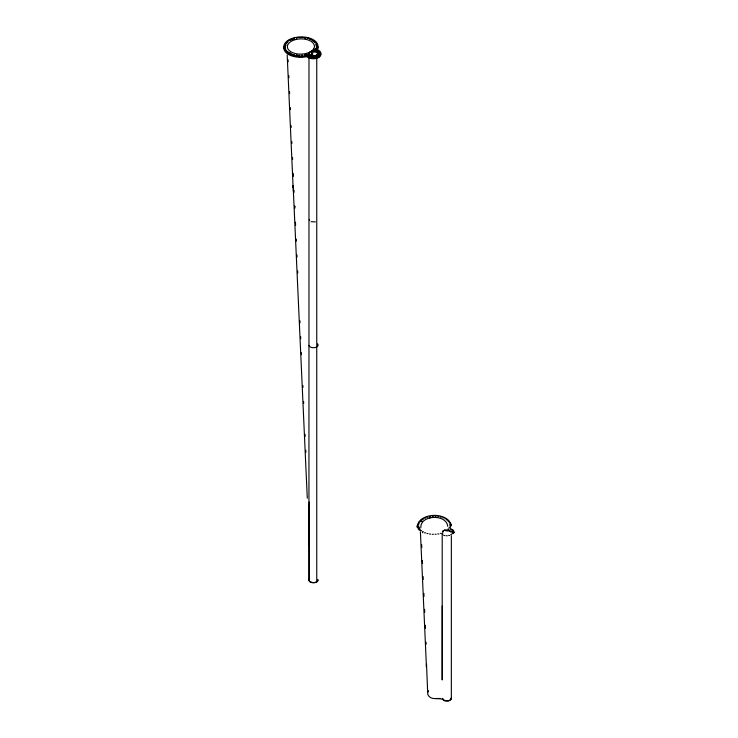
<?xml version="1.0" encoding="UTF-8"?>
<svg xmlns="http://www.w3.org/2000/svg" width="738" height="738" viewBox="0 0 738 738"><rect width="100%" height="100%" fill="white"/><g stroke="black" fill="none" stroke-linecap="round" stroke-linejoin="round"><path stroke-width="1.11" d="M308.991 57.592L308.936 579.884M442.21 535.871L442.21 679.966L442.219 606.082M442.542 534.441L442.883 531.323C444.959 529.33 449.045 529.201 450.909 531.535L451.047 532.366M428.621 690.731L427.68 692.521L427.809 694.449C431.112 701.893 440.245 696.082 444.267 700.657C446.591 701.478 450.152 701.349 451.342 698.821L451.361 535.899M293.106 188.144L293.217 185.459L293.41 191.16M426.398 666.949L426.509 664.265L427.68 692.373M417.367 525.216L417.164 527.227C418.345 512.089 448.27 511.305 451.278 525.677L450.697 523.712M297.368 56.439L296.252 56.512M311.676 57.915L310.541 57.878M418.234 523.205L419.369 523.242M417.754 524.755L418.889 524.792M419.184 521.72L420.319 521.757M422.367 519.118L423.501 519.155M424.488 518.085L425.623 518.122M420.577 530.64L421.712 530.677M426.896 517.264L428.031 517.301M424.488 532.79L425.623 532.827M432.247 516.379L433.381 516.425M426.896 533.537L428.031 533.574M435.023 516.342L436.158 516.379M429.507 534.026L430.641 534.072M437.763 516.572L438.898 516.609M432.247 534.266L433.372 534.303M440.374 517.07L441.509 517.107M435.023 534.22L436.158 534.257M442.782 517.818L443.916 517.855M437.763 533.906L438.889 533.952M444.913 518.796L446.047 518.832M440.374 533.334L441.499 533.38M446.693 519.967L447.828 520.004M441.767 534.773L442.901 534.81M448.086 521.296L449.221 521.342M449.036 522.753L450.171 522.799M443.806 535.511L444.94 535.548M449.516 524.284L450.549 524.118L450.577 525.29M448.086 528.888L449.221 528.925M449.516 525.853L450.549 525.687L450.577 526.858M449.036 527.402L450.171 527.439M446.213 535.742L447.348 535.788M450.669 529.635L451.804 529.672M448.621 535.437L449.756 535.484M450.669 534.644L451.804 534.681M452.514 532.107L453.538 531.941L453.566 533.113M452.034 533.473L453.16 533.509M442.699 531.129L444.746 529.949M287.451 41.337C288.438 43.025 288.06 39.52 287.469 42.509M286.058 42.712C287.746 43.459 285.099 42.269 286.953 43.92M285.108 44.197C286.879 44.917 284.139 43.754 286.003 45.405M291.362 39.077C294.462 40.47 289.388 37.315 292.119 40.203M284.628 45.747C285.615 47.426 285.237 43.929 284.647 46.918M293.77 38.256C294.813 39.907 294.351 36.42 293.678 39.529M284.628 47.306C285.615 48.994 285.237 45.488 284.647 48.487M296.381 37.684C297.368 39.372 296.99 35.867 296.408 38.865M285.108 48.837C286.639 49.907 284.803 47.684 285.209 50.507M286.058 50.295C287.045 51.983 286.667 48.477 286.076 51.475M304.637 37.564C306.408 38.284 303.669 37.121 305.532 38.773M287.442 51.632C288.77 52.961 287.552 50.083 287.405 53.219M291.362 53.782C293.263 54.215 290.237 53.708 291.833 55.488M293.77 54.529C295.514 55.267 293.023 53.902 294.047 56.236M311.777 39.787C313.549 40.507 310.818 39.335 312.672 40.987M299.111 55.258C300.643 56.319 298.816 54.105 299.213 56.918M301.897 55.212C302.931 56.863 302.469 53.376 301.805 56.485M315.91 43.745C316.851 45.442 316.482 41.937 315.929 44.926M305.569 56.429L304.591 56.494M309.582 57.287L308.512 57.25M318.899 51.752C319.895 53.44 319.517 49.944 318.927 52.933M313.087 56.734C314.858 57.453 312.119 56.291 313.982 57.942M319.379 53.108C320.366 54.787 319.997 51.291 319.406 54.28M318.899 54.464C319.941 56.116 319.48 52.629 318.816 55.737M316.436 57.961L315.375 57.924M420.651 521.415L421.638 521.351M420.319 529.34C419.193 528.03 418.446 531.056 420.106 530.235M422.551 532.79L422.413 531.701L423.492 531.849M449.036 700.537L450.669 699.504L451.01 698.406M293.798 39.437L294.665 39.465M291.381 54.953L292.257 54.981M293.789 55.701L294.656 55.728M299.139 56.429L300.006 56.457M301.916 56.392L302.866 56.522L302.174 56.918M318.927 55.645L319.794 55.673M429.7 517.67L430.568 517.698M452.219 531.738L452.947 531.692M315.357 221.88L311.141 221.714M448.649 700.685L444.433 700.519L442.532 698.332M284.813 46.854L285.375 46.872M287.635 52.739L288.198 52.758M319.563 54.215L320.135 54.234M418.584 528.759L419.156 528.777M440.199 698.508L435.494 698.517M445.936 530.871L448.031 530.89M289.711 54.52L289.111 54.289M449.008 531.102L449.931 531.461M450.198 528.454L453.418 530.244L454.147 532.651L453.446 531.415M317.497 57.223L318.429 56.844M418.815 527.319C417.154 527.965 417.708 525.078 418.889 526.351M309.6 220.597L309.24 219.527M430.641 516.729L429.562 516.582L429.534 517.873M294.739 206.096L294.868 207.055M451.296 697.954L451.342 698.821M420.844 527.735C419.996 514.672 446.665 513.832 447.708 526.332M421.647 544.589L421.785 547.578M422.376 560.529L422.505 563.518M423.095 576.47L423.234 579.459M423.861 593.398L423.999 596.387M424.59 609.339L424.728 612.328M425.309 625.27L425.448 628.259M426.084 642.208L426.167 644.2M420.402 531.784L426.416 666.432M288.088 59.815L288.18 61.798M288.807 75.746L288.899 77.739M289.536 91.687L289.619 93.68M290.255 107.619L290.348 109.611M291.067 125.552L291.159 127.545M291.796 141.484L291.879 143.476M292.516 157.425L292.608 159.417M293.235 173.356L293.373 176.345M294.01 190.293L294.093 192.286M294.73 206.234L294.822 208.227M295.449 222.166L295.587 225.155M296.224 239.103L296.316 241.095M296.944 255.034L297.036 257.027M297.672 270.975L297.755 272.968M299.932 320.772L300.015 322.764M300.652 336.712L300.744 338.705M301.372 352.653L301.464 354.646M302.866 385.522L302.958 387.515M303.595 401.454L303.678 403.446M305.08 434.322L305.172 436.315M305.809 450.263L305.892 452.256M287.193 55.009L293.124 187.627M293.281 189.177L307.285 498.168M309.462 546.249L308.918 505.336M453.187 531.978C454.211 530.068 451.019 529.995 452.053 531.941M421.739 521.563C422.763 519.653 419.562 519.57 420.605 521.517M419.396 529.063C420.42 527.153 417.219 527.08 418.261 529.026M318.742 56.3L318.77 57.472M306.888 55.433L306.916 56.605A17.085 9.603 -1.2 0 0 307.792 56.392M311.501 55.682L311.445 51.143A13.542 7.62 -1.2 0 0 303.945 39.04A13.542 7.62 -1.2 0 0 287.709 48.413A13.542 7.62 -1.2 0 0 309.397 52.324M312.681 56.623L312.644 52.057A4.585 2.583 -1.2 0 1 314.739 52.084M316.75 57.509L316.75 581.987M309.24 502.052L309.25 579.902M317.93 579.431A4.585 2.648 0 0 1 313.106 582.752A4.585 2.648 0 0 1 309.342 578.998M317.561 343.843A4.585 2.648 0 0 1 314.895 347.598A4.585 2.648 0 0 1 308.954 345.43M317.755 580.336A4.271 2.463 0 0 1 314.609 582.494A4.271 2.463 0 0 1 310.006 581.535M309.379 580.751A4.271 2.463 0 0 1 309.637 579.081M315.716 52.287A4.585 2.583 -1.2 0 1 317.967 53.929M317.986 46.872A17.085 9.612 -1.2 0 1 316.925 50.83M306.916 56.605A17.085 9.612 -1.2 0 1 284.065 46.411M320.855 53.846A7.435 4.179 -1.2 0 1 315.357 58.616A7.435 4.179 -1.2 0 1 306.528 56.116M309.48 54.704A17.085 9.612 -1.2 0 1 284.084 48.431A17.085 9.612 -1.2 0 1 303.899 37.001A17.085 9.612 -1.2 0 1 315.67 51.134M313.429 49.234A7.435 4.179 -1.2 0 1 320.919 53.293A7.435 4.179 -1.2 0 1 313.466 57.601A7.435 4.179 -1.2 0 1 306.058 53.487M289.121 40.203L290.2 40.35L289.121 40.203M289.121 52.896L290.2 53.044L289.121 52.896M299.01 37.463L300.089 37.61L299.01 37.463M301.787 37.426L302.866 37.573L301.787 37.426M296.261 55.119L297.349 55.267L296.261 55.119M307.128 38.155L308.216 38.302L307.128 38.155M309.536 38.902L310.624 39.049L309.536 38.902M304.517 54.999L305.597 55.147L304.517 54.999M313.456 41.051L314.536 41.199L313.456 41.051M307.128 54.418L308.207 54.566L307.128 54.418M314.84 42.389L315.929 42.536L314.84 42.389M308.521 55.857L309.609 56.005L308.521 55.857M310.569 56.595L311.648 56.743L310.569 56.595M316.279 45.378L317.358 45.525L316.279 45.378M316.27 46.937L317.358 47.084L316.27 46.937M314.84 49.972L315.919 50.119L314.84 49.972M315.79 48.487L316.87 48.634L315.79 48.487M317.423 50.719L318.502 50.867L317.423 50.719M315.384 56.522L316.464 56.669L315.384 56.522M317.423 55.728L318.502 55.876L317.423 55.728M311.067 55.433A4.271 2.398 -1.2 0 0 317.755 53.56A4.271 2.398 -1.2 0 0 311.685 51.282A4.271 2.398 -1.2 0 0 311.067 55.433M310.799 55.544A4.585 2.583 -1.2 0 0 318.06 53.634A4.585 2.583 -1.2 0 0 311.648 51.088A4.585 2.583 -1.2 0 0 310.799 55.544"/></g></svg>
